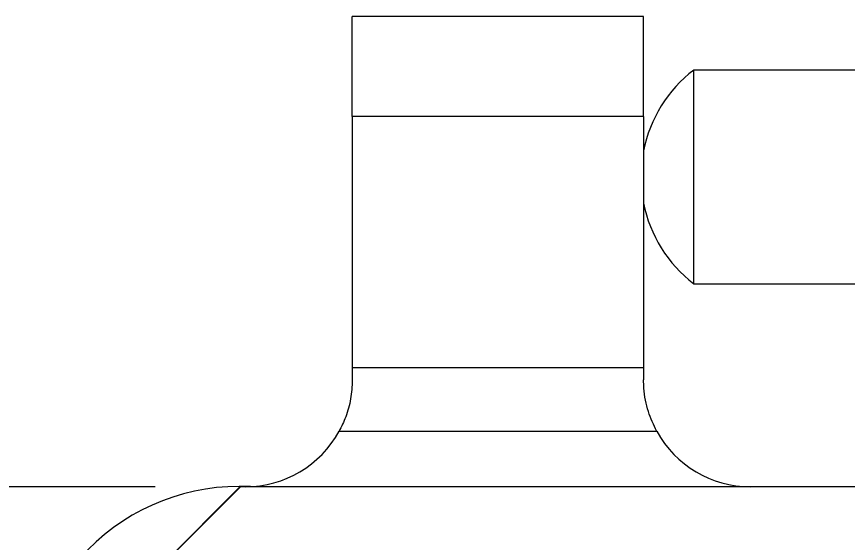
# Model space of a CAD drawing. Header units: millimetres. Extents: x 2 to 278, y 1 to 215.
# Drawn here: x 40.74 to 53.09, y 183.95 to 191.76 of the extents above; entities that cross this region are included whole.
import ezdxf

# ---------------------------------------------------------------- set-up
doc = ezdxf.new("R2010")
doc.units = ezdxf.units.MM
doc.styles.add('SLDTEXTSTYLE0', font='TXT', dxfattribs={"width": 0.75})
doc.dimstyles.new('SLDDIMSTYLE4', dxfattribs={"dimtxt": 2.116667, "dimasz": 3.175, "dimexe": 0, "dimexo": 0.0625, "dimgap": 0.529167, "dimtad": 0, "dimtih": 1, "dimtoh": 1, "dimdec": 1, "dimlfac": 2, "dimrnd": 1e-09, "dimzin": 4, "dimdsep": 46, "dimtxsty": 'SLDTEXTSTYLE0', "dimsah": 1, "dimcen": 0.09, "dimadec": 0, "dimazin": 1, "dimtfac": 1, "dimtdec": 1, "dimtofl": 0, "dimtmove": 0, "dimatfit": 3, "dimfxl": 1, "dimfrac": 2, "dimtolj": 1, "dimtzin": 12, "dimarcsym": 0})

# ---------------------------------------------------------------- blocks, each defined once
blk = doc.blocks.new('_D_10')
at = {"color": 7, "linetype": 'Continuous', "lineweight": 0}
for p, q in [((42.8, 184.773), (22.378, 184.773)), ((24.156, 184.773), (24.156, 172.316)), ((20.277, 168.523), (19.634, 168.523)), ((19.634, 168.523), (19.634, 165.16)), ((28.035, 168.523), (28.678, 168.523)), ((28.678, 168.523), (28.678, 165.16)), ((19.634, 165.16), (20.277, 165.16)), ((28.678, 165.16), (28.035, 165.16)), ((24.156, 152.273), (24.156, 164.731)), ((39.625, 152.273), (22.378, 152.273)), ((42.8, 152.273), (42.165, 152.273))]:
    blk.add_line(p, q, dxfattribs=at)
at = {"color": 7, "linetype": 'Continuous', "lineweight": 18}
for points in [[(24.156, 184.773), (23.648, 181.598), (24.664, 181.598)], [(24.156, 152.273), (24.664, 155.448), (23.648, 155.448)]]:
    blk.add_solid(points, dxfattribs=at)
at = {"color": 7, "linetype": 'Continuous', "lineweight": 18, "char_height": 2.1167, "attachment_point": 1, "style": 'SLDTEXTSTYLE0'}
for s, insert in [('65.0mm', (18.774, 171.681)), ('2.56in', (20.277, 167.889))]:
    blk.add_mtext(s, dxfattribs=dict(at, insert=insert))

msp = doc.modelspace()

# ---------------------------------------------------------------- linework, layer by layer
at = {"color": 7, "linetype": 'Continuous', "lineweight": 18}
for p, q in [((50.064, 191.758), (45.733, 191.758)), ((45.733, 190.273), (45.733, 191.758)), ((50.064, 190.273), (50.064, 191.758)), ((57.138, 190.964), (50.81, 190.964)), ((50.81, 188.092), (50.81, 190.964)), ((50.064, 190.273), (45.733, 190.273)), ((45.733, 190.273), (45.733, 186.538)), ((50.064, 190.273), (50.064, 186.538)), ((50.81, 187.789), (50.81, 188.092)), ((50.81, 187.789), (57.138, 187.789)), ((45.733, 186.538), (45.733, 186.361)), ((50.064, 186.538), (45.733, 186.538)), ((50.064, 186.538), (50.064, 186.361)), ((50.26, 185.596), (45.537, 185.596)), ((44.063, 184.773), (40.888, 181.598)), ((44.07, 184.773), (40.895, 181.598)), ((44.063, 184.773), (44.07, 184.773)), ((70.219, 184.773), (44.07, 184.773))]:
    msp.add_line(p, q, dxfattribs=at)
for centre, radius, start, end in [((52.026, 189.377), 2, 127.4627, 168.7985), ((52.026, 189.377), 2, 191.2015, 232.5373), ((44.146, 186.361), 1.587, 270, 331.2157), ((51.652, 186.361), 1.587, 208.7843, 270), ((44.057, 181.604), 3.175, 87.042, 183.523)]:
    msp.add_arc(centre, radius, start, end, dxfattribs=at)
for points, knots in [([(45.733, 186.361), (45.728, 186.266), (45.718, 186.072), (45.645, 185.816), (45.572, 185.667), (45.537, 185.596)], [0, 0, 0, 0, 0.337927, 0.686782, 1, 1, 1, 1]), ([(50.26, 185.596), (50.215, 185.692), (50.122, 185.886), (50.069, 186.155), (50.065, 186.32), (50.064, 186.361)], [0, 0, 0, 0, 0.419434, 0.854923, 1, 1, 1, 1])]:
    msp.add_open_spline(points, degree=3, knots=knots, dxfattribs=at)

# ---------------------------------------------------------------- dimensions: what is measured, and where the dimension line sits
dim = msp.add_linear_dim(base=(24.156, 184.773), p1=(44.07, 152.273), p2=(44.07, 184.773), angle=90, dimstyle='SLDDIMSTYLE4', dxfattribs=at)
dim.commit()
dim.dimension.update_dxf_attribs({"geometry": '_D_10', "text_midpoint": (24.156, 168.523), "dimtype": 160})

doc.saveas('drawing.dxf')
